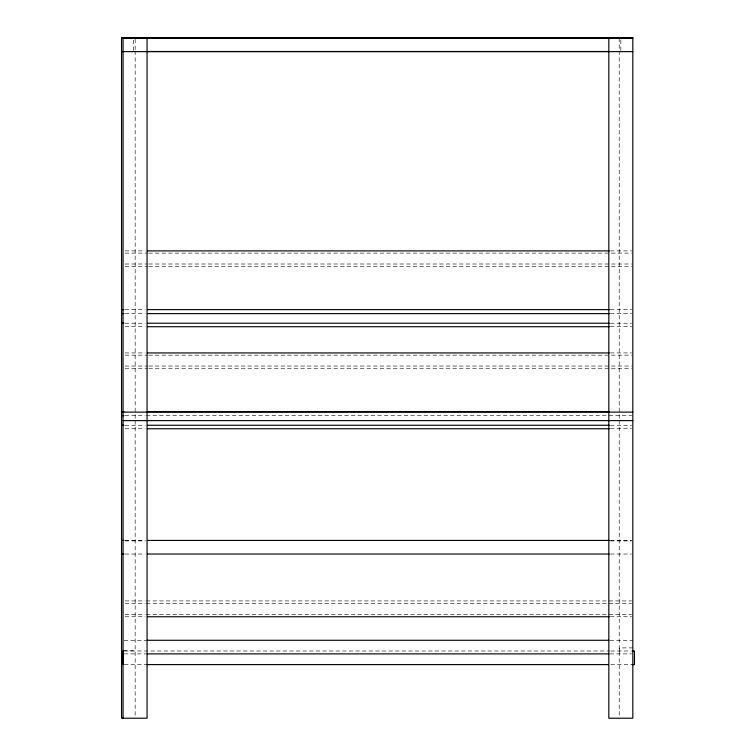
<?xml version="1.0" encoding="UTF-8"?>
<svg xmlns="http://www.w3.org/2000/svg" width="756" height="756" viewBox="0 0 756 756"><rect width="100%" height="100%" fill="white"/><g stroke="black" fill="none" stroke-linecap="round" stroke-linejoin="round"><path stroke-width="0.57" stroke-dasharray="3.78 2.83" d="M125.09 250.897L145.161 250.897M610.385 250.897L631.638 250.897M125.09 253.118L147.524 253.118M148.705 253.118L631.638 253.118M125.09 264.005L147.524 264.005M148.705 264.005L631.638 264.005M125.09 266.726L147.524 266.726M148.705 266.726L631.638 266.726M125.09 309.62L145.161 309.62M610.385 309.62L631.638 309.62M125.09 313.617L145.161 313.617M610.385 313.617L631.638 313.617M125.09 323.218L145.161 323.218M610.385 323.218L631.638 323.218M125.09 326.724L145.161 326.724M610.385 326.724L631.638 326.724M125.09 352.929L145.161 352.929M610.385 352.929L631.638 352.929M125.09 355.15L147.524 355.15M148.705 355.15L631.638 355.15M125.09 366.036L147.524 366.036M148.705 366.036L631.638 366.036M125.09 368.748L147.524 368.748M148.705 368.748L631.638 368.748M125.09 415.649L145.161 415.649M146.343 415.649L631.638 415.649M125.09 425.25L145.161 425.25M610.385 425.25L631.638 425.25M125.09 428.756L145.161 428.756M610.385 428.756L631.638 428.756M125.09 540.427L145.161 540.427M610.385 540.427L631.638 540.427M125.09 540.927L145.161 540.927M610.385 540.927L631.638 540.927M125.09 554.035L145.161 554.035M610.385 554.035L631.638 554.035M125.09 600.925L145.161 600.925M146.343 600.925L631.638 600.925M125.09 603.647L145.161 603.647M146.343 603.647L631.638 603.647M125.09 614.533L145.161 614.533M146.343 614.533L631.638 614.533M125.09 616.754L145.161 616.754M610.385 616.754L631.638 616.754M124.211 640.285L145.917 640.285M609.969 640.285L632.819 640.285M632.819 647.901L619.646 647.901L619.646 653.893M123.181 650.784L135.154 650.784M124.362 651.001L609.657 651.001M610.839 651.001L630.91 651.001M124.211 653.893L145.917 653.893M609.969 653.893L631.723 653.893M124.267 664.6L145.615 664.6M610.839 664.6L632.092 664.6M620.846 40.106L620.846 50.472M619.211 38.017L619.211 49.83M619.211 51.011L619.211 419.438M619.211 420.62L619.211 717.019M135.154 39.199L135.154 49.83M135.154 51.011L135.154 419.438M135.154 420.62L135.154 717.019M133.519 40.106L133.519 50.472"/><path stroke-width="1.13" d="M133.519 37.8L121.546 37.8L121.546 718.2L147.061 718.2L147.061 38.017M620.846 37.8L632.819 37.8L632.819 718.2L608.826 718.2L608.826 38.017M121.546 37.895L632.819 37.895M121.546 38.017L632.819 38.017M147.524 51.502L609.204 51.502M121.546 51.625L632.819 51.625M147.524 250.897L609.204 250.897M121.546 309.62L123.908 309.62M147.524 309.62L609.204 309.62M121.546 313.617L123.908 313.617M147.524 313.617L609.204 313.617M121.546 323.218L123.908 323.218M147.524 323.218L609.204 323.218M147.524 326.724L609.204 326.724M147.524 352.929L609.204 352.929M121.546 411.642L123.908 411.642M147.524 411.642L609.204 411.642M123.067 412.115L632.819 412.115M121.546 415.649L123.908 415.649M123.067 420.62L632.819 420.62M121.546 425.25L123.908 425.25M147.524 425.25L609.204 425.25M147.524 428.756L609.204 428.756M121.546 540.427L123.908 540.427M147.524 540.427L609.204 540.427M121.546 554.035L123.908 554.035M147.524 554.035L609.204 554.035M147.524 616.754L609.204 616.754M147.061 640.285L608.826 640.285M632.092 651.001L634.454 651.001L634.454 664.6L632.092 664.6M147.061 653.893L608.826 653.893M146.796 664.6L608.476 664.6M123.181 650.784L123.181 664.6M123.067 38.017L123.067 718.2"/></g></svg>
